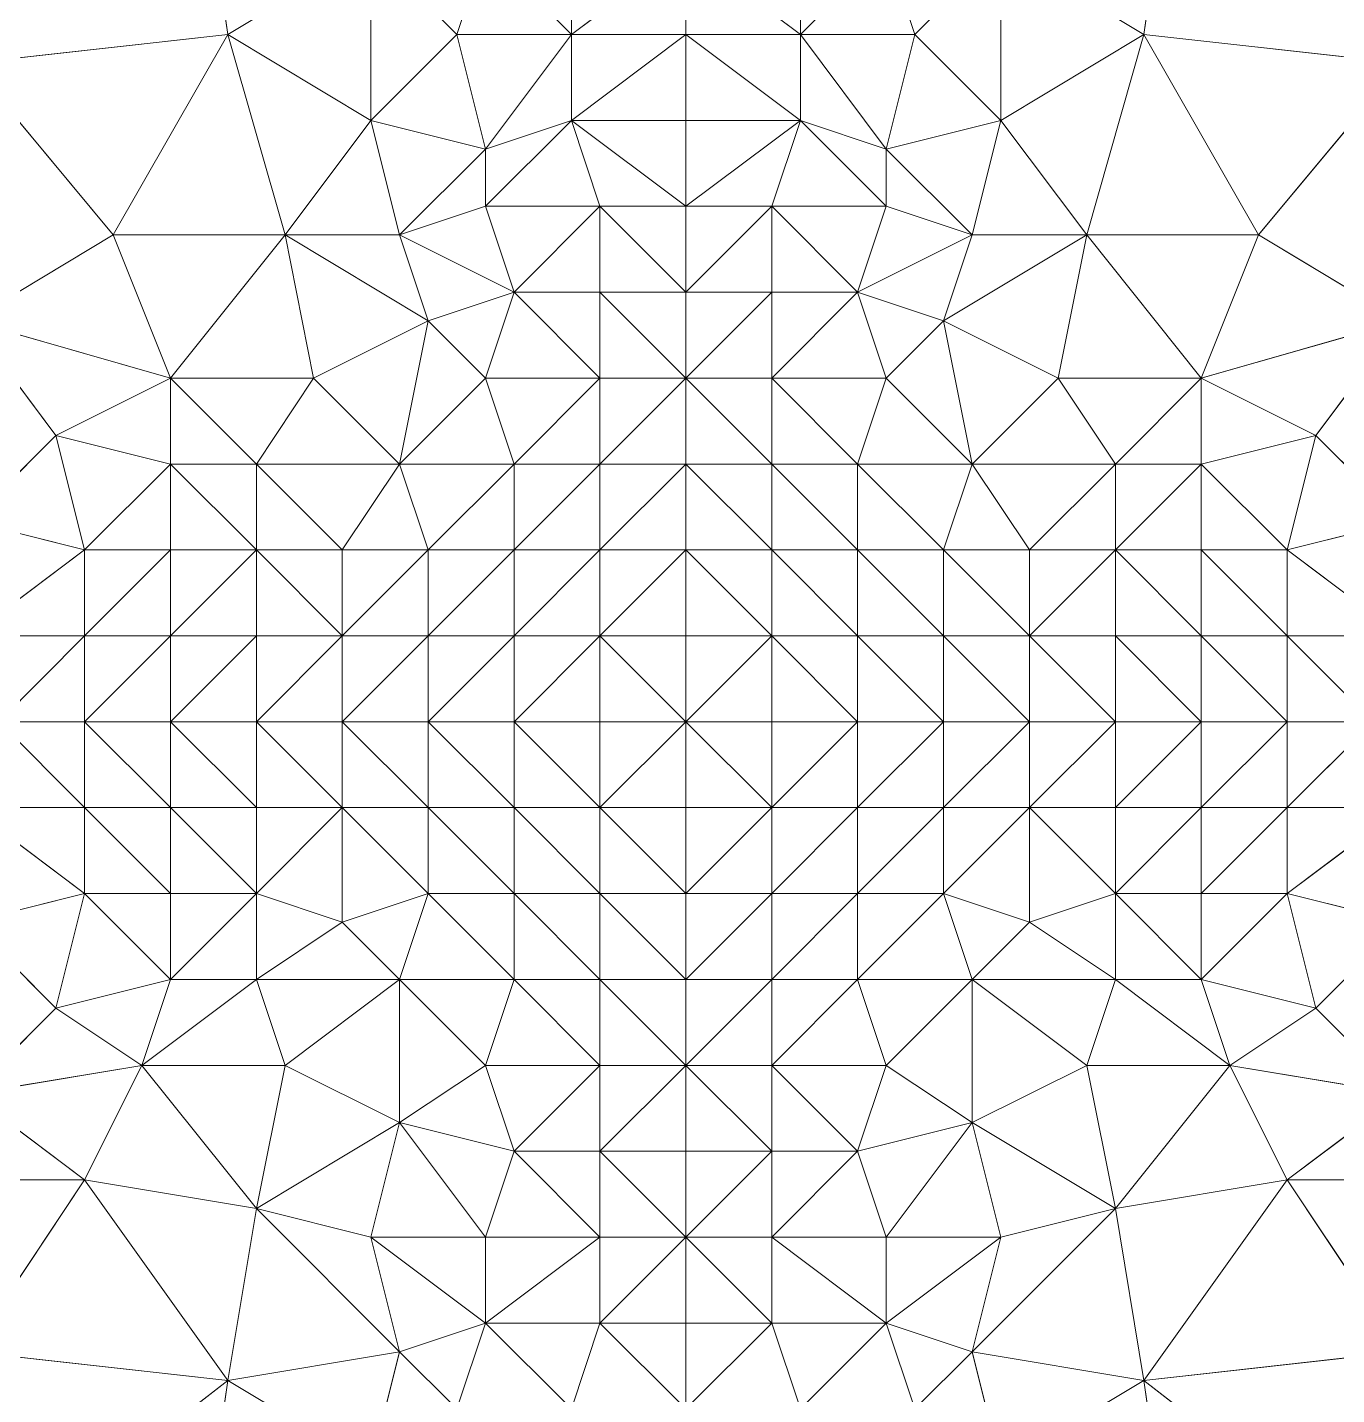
# Model space of a CAD drawing. Header units: metres. Extents: x 0 to 8, y 0 to 4.
# Drawn here: x 1.27 to 1.7273, y 1.765 to 2.2425 of the extents above; entities that cross this region are included whole.
import ezdxf

# ---------------------------------------------------------------- set-up
doc = ezdxf.new("R2010")
doc.units = ezdxf.units.M
doc.header["$MEASUREMENT"] = 0
for name, color, linetype, lineweight in [('DL_FE_MESH', 134, 'Continuous', 0), ('DL_FE_MESH_CELLS_2', 132, 'Continuous', 0), ('DL_FE_MESH_CELLS_5', 132, 'Continuous', 0), ('DL_FE_MESH_CELLS_6', 132, 'Continuous', 0), ('DL_FE_MESH_CELLS_7', 132, 'Continuous', 0), ('DL_TOPOLOGY', 7, 'Continuous', 0)]:
    doc.layers.add(name, color=color, linetype=linetype, lineweight=lineweight)

msp = doc.modelspace()

# ---------------------------------------------------------------- linework, layer by layer
at = {"layer": 'DL_FE_MESH'}
for p, q in [((1.34, 2.24), (1.33, 2.31)), ((1.67, 2.31), (1.66, 2.24)), ((1.34, 2.24), (1.39, 2.27)), ((1.39, 2.27), (1.39, 2.21)), ((1.42, 2.24), (1.39, 2.27)), ((1.42, 2.24), (1.43, 2.27)), ((1.46, 2.24), (1.43, 2.27)), ((1.46, 2.24), (1.5, 2.27)), ((1.46, 2.27), (1.46, 2.24)), ((1.54, 2.24), (1.5, 2.27)), ((1.54, 2.24), (1.54, 2.27)), ((1.54, 2.24), (1.57, 2.27)), ((1.57, 2.27), (1.58, 2.24)), ((1.61, 2.27), (1.58, 2.24)), ((1.61, 2.21), (1.61, 2.27)), ((1.66, 2.24), (1.61, 2.27)), ((1.25, 2.23), (1.34, 2.24)), ((1.3, 2.17), (1.34, 2.24)), ((1.36, 2.17), (1.34, 2.24)), ((1.39, 2.21), (1.34, 2.24)), ((1.39, 2.21), (1.42, 2.24)), ((1.43, 2.2), (1.42, 2.24)), ((1.42, 2.24), (1.46, 2.24)), ((1.46, 2.24), (1.43, 2.2)), ((1.46, 2.21), (1.5, 2.24)), ((1.5, 2.24), (1.46, 2.24)), ((1.46, 2.24), (1.46, 2.21)), ((1.5, 2.24), (1.54, 2.24)), ((1.54, 2.21), (1.5, 2.24)), ((1.54, 2.21), (1.54, 2.24)), ((1.58, 2.24), (1.54, 2.24)), ((1.54, 2.24), (1.57, 2.2)), ((1.58, 2.24), (1.57, 2.2)), ((1.58, 2.24), (1.61, 2.21)), ((1.66, 2.24), (1.61, 2.21)), ((1.66, 2.24), (1.64, 2.17)), ((1.66, 2.24), (1.75, 2.23)), ((1.66, 2.24), (1.7, 2.17)), ((1.3, 2.17), (1.25, 2.23)), ((1.75, 2.23), (1.7, 2.17)), ((1.36, 2.17), (1.39, 2.21)), ((1.4, 2.17), (1.39, 2.21)), ((1.43, 2.2), (1.39, 2.21)), ((1.43, 2.2), (1.46, 2.21)), ((1.46, 2.21), (1.43, 2.18)), ((1.5, 2.21), (1.46, 2.21)), ((1.46, 2.21), (1.5, 2.18)), ((1.46, 2.21), (1.47, 2.18)), ((1.5, 2.21), (1.54, 2.21)), ((1.54, 2.21), (1.5, 2.18)), ((1.53, 2.18), (1.54, 2.21)), ((1.57, 2.2), (1.54, 2.21)), ((1.54, 2.21), (1.57, 2.18)), ((1.61, 2.21), (1.57, 2.2)), ((1.61, 2.21), (1.6, 2.17)), ((1.61, 2.21), (1.64, 2.17)), ((1.43, 2.2), (1.4, 2.17)), ((1.43, 2.18), (1.43, 2.2)), ((1.57, 2.2), (1.6, 2.17)), ((1.57, 2.2), (1.57, 2.18)), ((1.4, 2.17), (1.43, 2.18)), ((1.44, 2.15), (1.43, 2.18)), ((1.43, 2.18), (1.47, 2.18)), ((1.47, 2.18), (1.44, 2.15)), ((1.5, 2.18), (1.47, 2.18)), ((1.47, 2.18), (1.5, 2.15)), ((1.47, 2.18), (1.47, 2.15)), ((1.5, 2.18), (1.53, 2.18)), ((1.53, 2.18), (1.5, 2.15)), ((1.53, 2.15), (1.53, 2.18)), ((1.57, 2.18), (1.53, 2.18)), ((1.53, 2.18), (1.56, 2.15)), ((1.57, 2.18), (1.56, 2.15)), ((1.6, 2.17), (1.57, 2.18)), ((1.25, 2.14), (1.3, 2.17)), ((1.32, 2.12), (1.3, 2.17)), ((1.3, 2.17), (1.36, 2.17)), ((1.36, 2.17), (1.32, 2.12)), ((1.37, 2.12), (1.36, 2.17)), ((1.36, 2.17), (1.4, 2.17)), ((1.41, 2.14), (1.36, 2.17)), ((1.41, 2.14), (1.4, 2.17)), ((1.44, 2.15), (1.4, 2.17)), ((1.56, 2.15), (1.6, 2.17)), ((1.59, 2.14), (1.64, 2.17)), ((1.6, 2.17), (1.59, 2.14)), ((1.64, 2.17), (1.6, 2.17)), ((1.64, 2.17), (1.63, 2.12)), ((1.7, 2.17), (1.64, 2.17)), ((1.64, 2.17), (1.68, 2.12)), ((1.7, 2.17), (1.68, 2.12)), ((1.7, 2.17), (1.75, 2.14)), ((1.41, 2.14), (1.44, 2.15)), ((1.43, 2.12), (1.44, 2.15)), ((1.44, 2.15), (1.47, 2.15)), ((1.47, 2.12), (1.44, 2.15)), ((1.5, 2.15), (1.47, 2.15)), ((1.47, 2.15), (1.5, 2.12)), ((1.47, 2.15), (1.47, 2.12)), ((1.5, 2.15), (1.53, 2.15)), ((1.53, 2.15), (1.5, 2.12)), ((1.53, 2.12), (1.53, 2.15)), ((1.53, 2.12), (1.56, 2.15)), ((1.56, 2.15), (1.53, 2.15)), ((1.56, 2.15), (1.59, 2.14)), ((1.56, 2.15), (1.57, 2.12)), ((1.28, 2.1), (1.25, 2.14)), ((1.32, 2.12), (1.25, 2.14)), ((1.37, 2.12), (1.41, 2.14)), ((1.41, 2.14), (1.4, 2.09)), ((1.43, 2.12), (1.41, 2.14)), ((1.59, 2.14), (1.57, 2.12)), ((1.59, 2.14), (1.63, 2.12)), ((1.6, 2.09), (1.59, 2.14)), ((1.68, 2.12), (1.75, 2.14)), ((1.75, 2.14), (1.72, 2.1)), ((1.28, 2.1), (1.32, 2.12)), ((1.32, 2.09), (1.32, 2.12)), ((1.32, 2.12), (1.37, 2.12)), ((1.35, 2.09), (1.32, 2.12)), ((1.35, 2.09), (1.37, 2.12)), ((1.4, 2.09), (1.37, 2.12)), ((1.4, 2.09), (1.43, 2.12)), ((1.44, 2.09), (1.43, 2.12)), ((1.43, 2.12), (1.47, 2.12)), ((1.47, 2.12), (1.44, 2.09)), ((1.47, 2.09), (1.5, 2.12)), ((1.5, 2.12), (1.47, 2.12)), ((1.47, 2.12), (1.47, 2.09)), ((1.5, 2.12), (1.53, 2.12)), ((1.53, 2.09), (1.5, 2.12)), ((1.53, 2.09), (1.53, 2.12)), ((1.57, 2.12), (1.53, 2.12)), ((1.53, 2.12), (1.56, 2.09)), ((1.57, 2.12), (1.56, 2.09)), ((1.57, 2.12), (1.6, 2.09)), ((1.63, 2.12), (1.6, 2.09)), ((1.68, 2.12), (1.63, 2.12)), ((1.63, 2.12), (1.65, 2.09)), ((1.68, 2.12), (1.65, 2.09)), ((1.68, 2.12), (1.72, 2.1)), ((1.68, 2.12), (1.68, 2.09)), ((1.25, 2.07), (1.28, 2.1)), ((1.29, 2.06), (1.28, 2.1)), ((1.28, 2.1), (1.32, 2.09)), ((1.72, 2.1), (1.68, 2.09)), ((1.72, 2.1), (1.71, 2.06)), ((1.72, 2.1), (1.75, 2.07)), ((1.32, 2.09), (1.29, 2.06)), ((1.32, 2.06), (1.32, 2.09)), ((1.32, 2.09), (1.35, 2.09)), ((1.35, 2.06), (1.32, 2.09)), ((1.35, 2.06), (1.35, 2.09)), ((1.38, 2.06), (1.35, 2.09)), ((1.4, 2.09), (1.35, 2.09)), ((1.38, 2.06), (1.4, 2.09)), ((1.41, 2.06), (1.4, 2.09)), ((1.4, 2.09), (1.44, 2.09)), ((1.44, 2.09), (1.41, 2.06)), ((1.44, 2.06), (1.44, 2.09)), ((1.44, 2.09), (1.47, 2.09)), ((1.47, 2.09), (1.44, 2.06)), ((1.47, 2.06), (1.5, 2.09)), ((1.5, 2.09), (1.47, 2.09)), ((1.47, 2.09), (1.47, 2.06)), ((1.5, 2.09), (1.53, 2.09)), ((1.53, 2.06), (1.5, 2.09)), ((1.53, 2.06), (1.53, 2.09)), ((1.56, 2.09), (1.53, 2.09)), ((1.53, 2.09), (1.56, 2.06)), ((1.6, 2.09), (1.56, 2.09)), ((1.56, 2.09), (1.59, 2.06)), ((1.56, 2.09), (1.56, 2.06)), ((1.6, 2.09), (1.59, 2.06)), ((1.6, 2.09), (1.65, 2.09)), ((1.6, 2.09), (1.62, 2.06)), ((1.65, 2.09), (1.62, 2.06)), ((1.65, 2.06), (1.68, 2.09)), ((1.68, 2.09), (1.65, 2.09)), ((1.65, 2.09), (1.65, 2.06)), ((1.68, 2.09), (1.71, 2.06)), ((1.68, 2.09), (1.68, 2.06)), ((1.29, 2.06), (1.25, 2.07)), ((1.75, 2.07), (1.71, 2.06)), ((1.29, 2.06), (1.25, 2.03)), ((1.29, 2.03), (1.29, 2.06)), ((1.29, 2.06), (1.32, 2.06)), ((1.32, 2.06), (1.29, 2.03)), ((1.32, 2.03), (1.32, 2.06)), ((1.32, 2.06), (1.35, 2.06)), ((1.35, 2.06), (1.32, 2.03)), ((1.35, 2.03), (1.35, 2.06)), ((1.35, 2.06), (1.38, 2.06)), ((1.38, 2.03), (1.35, 2.06)), ((1.38, 2.03), (1.38, 2.06)), ((1.41, 2.06), (1.38, 2.03)), ((1.41, 2.06), (1.38, 2.06)), ((1.41, 2.03), (1.41, 2.06)), ((1.41, 2.06), (1.44, 2.06)), ((1.44, 2.06), (1.41, 2.03)), ((1.44, 2.03), (1.44, 2.06)), ((1.44, 2.06), (1.47, 2.06)), ((1.47, 2.06), (1.44, 2.03)), ((1.47, 2.03), (1.5, 2.06)), ((1.5, 2.06), (1.47, 2.06)), ((1.47, 2.06), (1.47, 2.03)), ((1.5, 2.06), (1.53, 2.06)), ((1.53, 2.03), (1.5, 2.06)), ((1.53, 2.03), (1.53, 2.06)), ((1.56, 2.06), (1.53, 2.06)), ((1.53, 2.06), (1.56, 2.03)), ((1.59, 2.06), (1.56, 2.06)), ((1.56, 2.06), (1.59, 2.03)), ((1.56, 2.06), (1.56, 2.03)), ((1.62, 2.06), (1.59, 2.06)), ((1.59, 2.06), (1.62, 2.03)), ((1.59, 2.06), (1.59, 2.03)), ((1.62, 2.03), (1.65, 2.06)), ((1.65, 2.06), (1.62, 2.06)), ((1.62, 2.06), (1.62, 2.03)), ((1.68, 2.06), (1.65, 2.06)), ((1.65, 2.06), (1.68, 2.03)), ((1.65, 2.06), (1.65, 2.03)), ((1.71, 2.06), (1.68, 2.06)), ((1.68, 2.06), (1.71, 2.03)), ((1.68, 2.06), (1.68, 2.03)), ((1.71, 2.06), (1.75, 2.03)), ((1.71, 2.06), (1.71, 2.03)), ((1.29, 2.03), (1.25, 2.03)), ((1.29, 2.03), (1.26, 2)), ((1.29, 2), (1.29, 2.03)), ((1.32, 2.03), (1.29, 2)), ((1.32, 2.03), (1.29, 2.03)), ((1.32, 2), (1.32, 2.03)), ((1.35, 2.03), (1.32, 2)), ((1.35, 2.03), (1.32, 2.03)), ((1.35, 2), (1.35, 2.03)), ((1.38, 2.03), (1.35, 2)), ((1.38, 2.03), (1.35, 2.03)), ((1.38, 2), (1.38, 2.03)), ((1.41, 2.03), (1.38, 2)), ((1.41, 2.03), (1.38, 2.03)), ((1.41, 2), (1.41, 2.03)), ((1.44, 2.03), (1.41, 2)), ((1.44, 2.03), (1.41, 2.03)), ((1.44, 2), (1.44, 2.03)), ((1.47, 2.03), (1.44, 2)), ((1.47, 2.03), (1.44, 2.03)), ((1.5, 2.03), (1.47, 2.03)), ((1.47, 2.03), (1.5, 2)), ((1.47, 2.03), (1.47, 2)), ((1.5, 2.03), (1.53, 2.03)), ((1.53, 2.03), (1.5, 2)), ((1.53, 2), (1.53, 2.03)), ((1.53, 2.03), (1.56, 2)), ((1.56, 2.03), (1.53, 2.03)), ((1.56, 2), (1.56, 2.03)), ((1.56, 2.03), (1.59, 2)), ((1.59, 2.03), (1.56, 2.03)), ((1.59, 2), (1.59, 2.03)), ((1.59, 2.03), (1.62, 2)), ((1.62, 2.03), (1.59, 2.03)), ((1.62, 2), (1.62, 2.03)), ((1.62, 2.03), (1.65, 2)), ((1.65, 2.03), (1.62, 2.03)), ((1.65, 2), (1.65, 2.03)), ((1.65, 2.03), (1.68, 2)), ((1.68, 2.03), (1.65, 2.03)), ((1.68, 2), (1.68, 2.03)), ((1.68, 2.03), (1.71, 2)), ((1.71, 2.03), (1.68, 2.03)), ((1.71, 2), (1.71, 2.03)), ((1.74, 2), (1.71, 2.03)), ((1.75, 2.03), (1.71, 2.03)), ((1.26, 2), (1.29, 1.97)), ((1.32, 1.97), (1.29, 2)), ((1.29, 2), (1.29, 1.97)), ((1.35, 1.97), (1.32, 2)), ((1.32, 2), (1.32, 1.97)), ((1.38, 1.97), (1.35, 2)), ((1.35, 2), (1.35, 1.97)), ((1.41, 1.97), (1.38, 2)), ((1.38, 2), (1.38, 1.97)), ((1.44, 1.97), (1.41, 2)), ((1.41, 2), (1.41, 1.97)), ((1.47, 1.97), (1.44, 2)), ((1.44, 2), (1.44, 1.97)), ((1.47, 1.97), (1.5, 2)), ((1.47, 2), (1.47, 1.97)), ((1.53, 1.97), (1.5, 2)), ((1.53, 2), (1.53, 1.97)), ((1.53, 1.97), (1.56, 2)), ((1.56, 2), (1.56, 1.97)), ((1.56, 1.97), (1.59, 2)), ((1.59, 2), (1.59, 1.97)), ((1.59, 1.97), (1.62, 2)), ((1.62, 2), (1.62, 1.97)), ((1.62, 1.97), (1.65, 2)), ((1.65, 2), (1.65, 1.97)), ((1.65, 1.97), (1.68, 2)), ((1.68, 2), (1.68, 1.97)), ((1.68, 1.97), (1.71, 2)), ((1.71, 1.97), (1.74, 2)), ((1.71, 2), (1.71, 1.97)), ((1.25, 1.97), (1.29, 1.97)), ((1.29, 1.94), (1.25, 1.97)), ((1.29, 1.97), (1.32, 1.97)), ((1.29, 1.94), (1.29, 1.97)), ((1.32, 1.94), (1.29, 1.97)), ((1.32, 1.97), (1.35, 1.97)), ((1.32, 1.94), (1.32, 1.97)), ((1.35, 1.94), (1.32, 1.97)), ((1.35, 1.97), (1.38, 1.97)), ((1.35, 1.94), (1.35, 1.97)), ((1.38, 1.97), (1.35, 1.94)), ((1.38, 1.97), (1.41, 1.97)), ((1.38, 1.93), (1.38, 1.97)), ((1.41, 1.94), (1.38, 1.97)), ((1.41, 1.97), (1.44, 1.97)), ((1.41, 1.94), (1.41, 1.97)), ((1.44, 1.94), (1.41, 1.97)), ((1.44, 1.97), (1.47, 1.97)), ((1.44, 1.94), (1.44, 1.97)), ((1.47, 1.94), (1.44, 1.97)), ((1.5, 1.97), (1.47, 1.97)), ((1.47, 1.97), (1.5, 1.94)), ((1.47, 1.97), (1.47, 1.94)), ((1.5, 1.97), (1.53, 1.97)), ((1.53, 1.97), (1.5, 1.94)), ((1.53, 1.97), (1.56, 1.97)), ((1.53, 1.94), (1.53, 1.97)), ((1.53, 1.94), (1.56, 1.97)), ((1.56, 1.97), (1.59, 1.97)), ((1.56, 1.94), (1.59, 1.97)), ((1.56, 1.97), (1.56, 1.94)), ((1.59, 1.97), (1.62, 1.97)), ((1.59, 1.94), (1.62, 1.97)), ((1.59, 1.97), (1.59, 1.94)), ((1.62, 1.97), (1.65, 1.97)), ((1.62, 1.97), (1.65, 1.94)), ((1.62, 1.97), (1.62, 1.93)), ((1.65, 1.97), (1.68, 1.97)), ((1.65, 1.94), (1.68, 1.97)), ((1.65, 1.97), (1.65, 1.94)), ((1.68, 1.97), (1.71, 1.97)), ((1.68, 1.94), (1.71, 1.97)), ((1.68, 1.97), (1.68, 1.94)), ((1.71, 1.97), (1.75, 1.97)), ((1.71, 1.94), (1.75, 1.97)), ((1.71, 1.97), (1.71, 1.94)), ((1.25, 1.93), (1.29, 1.94)), ((1.28, 1.9), (1.29, 1.94)), ((1.29, 1.94), (1.32, 1.94)), ((1.32, 1.91), (1.29, 1.94)), ((1.32, 1.91), (1.32, 1.94)), ((1.32, 1.94), (1.35, 1.94)), ((1.35, 1.94), (1.32, 1.91)), ((1.35, 1.91), (1.35, 1.94)), ((1.35, 1.94), (1.38, 1.93)), ((1.38, 1.93), (1.41, 1.94)), ((1.4, 1.91), (1.41, 1.94)), ((1.41, 1.94), (1.44, 1.94)), ((1.44, 1.91), (1.41, 1.94)), ((1.44, 1.94), (1.44, 1.91)), ((1.47, 1.91), (1.44, 1.94)), ((1.47, 1.94), (1.44, 1.94)), ((1.47, 1.91), (1.47, 1.94)), ((1.5, 1.94), (1.47, 1.94)), ((1.47, 1.94), (1.5, 1.91)), ((1.5, 1.94), (1.53, 1.94)), ((1.53, 1.94), (1.5, 1.91)), ((1.53, 1.91), (1.56, 1.94)), ((1.56, 1.94), (1.53, 1.94)), ((1.53, 1.94), (1.53, 1.91)), ((1.56, 1.91), (1.56, 1.94)), ((1.56, 1.91), (1.59, 1.94)), ((1.59, 1.94), (1.56, 1.94)), ((1.59, 1.94), (1.62, 1.93)), ((1.59, 1.94), (1.6, 1.91)), ((1.65, 1.94), (1.62, 1.93)), ((1.68, 1.94), (1.65, 1.94)), ((1.65, 1.94), (1.68, 1.91)), ((1.65, 1.94), (1.65, 1.91)), ((1.68, 1.91), (1.71, 1.94)), ((1.71, 1.94), (1.68, 1.94)), ((1.68, 1.94), (1.68, 1.91)), ((1.71, 1.94), (1.75, 1.93)), ((1.71, 1.94), (1.72, 1.9)), ((1.28, 1.9), (1.25, 1.93)), ((1.35, 1.91), (1.38, 1.93)), ((1.4, 1.91), (1.38, 1.93)), ((1.62, 1.93), (1.6, 1.91)), ((1.62, 1.93), (1.65, 1.91)), ((1.75, 1.93), (1.72, 1.9)), ((1.28, 1.9), (1.32, 1.91)), ((1.31, 1.88), (1.32, 1.91)), ((1.35, 1.91), (1.31, 1.88)), ((1.32, 1.91), (1.35, 1.91)), ((1.36, 1.88), (1.35, 1.91)), ((1.4, 1.91), (1.35, 1.91)), ((1.36, 1.88), (1.4, 1.91)), ((1.4, 1.91), (1.4, 1.86)), ((1.43, 1.88), (1.4, 1.91)), ((1.4, 1.91), (1.44, 1.91)), ((1.43, 1.88), (1.44, 1.91)), ((1.44, 1.91), (1.47, 1.91)), ((1.47, 1.88), (1.44, 1.91)), ((1.5, 1.91), (1.47, 1.91)), ((1.47, 1.91), (1.5, 1.88)), ((1.47, 1.91), (1.47, 1.88)), ((1.5, 1.91), (1.53, 1.91)), ((1.53, 1.91), (1.5, 1.88)), ((1.53, 1.91), (1.56, 1.91)), ((1.53, 1.88), (1.53, 1.91)), ((1.53, 1.88), (1.56, 1.91)), ((1.6, 1.91), (1.56, 1.91)), ((1.56, 1.91), (1.57, 1.88)), ((1.6, 1.91), (1.57, 1.88)), ((1.6, 1.91), (1.65, 1.91)), ((1.6, 1.91), (1.64, 1.88)), ((1.6, 1.86), (1.6, 1.91)), ((1.65, 1.91), (1.64, 1.88)), ((1.65, 1.91), (1.69, 1.88)), ((1.68, 1.91), (1.65, 1.91)), ((1.72, 1.9), (1.68, 1.91)), ((1.68, 1.91), (1.69, 1.88)), ((1.25, 1.87), (1.28, 1.9)), ((1.31, 1.88), (1.28, 1.9)), ((1.72, 1.9), (1.69, 1.88)), ((1.72, 1.9), (1.75, 1.87)), ((1.31, 1.88), (1.25, 1.87)), ((1.29, 1.84), (1.31, 1.88)), ((1.31, 1.88), (1.36, 1.88)), ((1.35, 1.83), (1.31, 1.88)), ((1.35, 1.83), (1.36, 1.88)), ((1.4, 1.86), (1.36, 1.88)), ((1.4, 1.86), (1.43, 1.88)), ((1.44, 1.85), (1.43, 1.88)), ((1.43, 1.88), (1.47, 1.88)), ((1.47, 1.88), (1.44, 1.85)), ((1.47, 1.85), (1.5, 1.88)), ((1.5, 1.88), (1.47, 1.88)), ((1.47, 1.88), (1.47, 1.85)), ((1.5, 1.88), (1.53, 1.88)), ((1.53, 1.85), (1.5, 1.88)), ((1.53, 1.85), (1.53, 1.88)), ((1.57, 1.88), (1.53, 1.88)), ((1.53, 1.88), (1.56, 1.85)), ((1.57, 1.88), (1.56, 1.85)), ((1.57, 1.88), (1.6, 1.86)), ((1.64, 1.88), (1.6, 1.86)), ((1.69, 1.88), (1.64, 1.88)), ((1.64, 1.88), (1.65, 1.83)), ((1.65, 1.83), (1.69, 1.88)), ((1.69, 1.88), (1.75, 1.87)), ((1.69, 1.88), (1.71, 1.84)), ((1.29, 1.84), (1.25, 1.87)), ((1.75, 1.87), (1.71, 1.84)), ((1.35, 1.83), (1.4, 1.86)), ((1.39, 1.82), (1.4, 1.86)), ((1.43, 1.82), (1.4, 1.86)), ((1.44, 1.85), (1.4, 1.86)), ((1.6, 1.86), (1.56, 1.85)), ((1.57, 1.82), (1.6, 1.86)), ((1.6, 1.86), (1.65, 1.83)), ((1.6, 1.86), (1.61, 1.82)), ((1.43, 1.82), (1.44, 1.85)), ((1.44, 1.85), (1.47, 1.85)), ((1.47, 1.82), (1.44, 1.85)), ((1.5, 1.85), (1.47, 1.85)), ((1.47, 1.85), (1.5, 1.82)), ((1.47, 1.85), (1.47, 1.82)), ((1.5, 1.85), (1.53, 1.85)), ((1.53, 1.85), (1.5, 1.82)), ((1.53, 1.82), (1.53, 1.85)), ((1.53, 1.82), (1.56, 1.85)), ((1.56, 1.85), (1.53, 1.85)), ((1.56, 1.85), (1.57, 1.82)), ((1.29, 1.84), (1.21, 1.84)), ((1.25, 1.78), (1.29, 1.84)), ((1.34, 1.77), (1.29, 1.84)), ((1.35, 1.83), (1.29, 1.84)), ((1.71, 1.84), (1.65, 1.83)), ((1.71, 1.84), (1.66, 1.77)), ((1.71, 1.84), (1.79, 1.84)), ((1.71, 1.84), (1.75, 1.78)), ((1.34, 1.77), (1.35, 1.83)), ((1.35, 1.83), (1.39, 1.82)), ((1.4, 1.78), (1.35, 1.83)), ((1.65, 1.83), (1.6, 1.78)), ((1.65, 1.83), (1.61, 1.82)), ((1.65, 1.83), (1.66, 1.77)), ((1.4, 1.78), (1.39, 1.82)), ((1.39, 1.82), (1.43, 1.82)), ((1.43, 1.79), (1.39, 1.82)), ((1.43, 1.79), (1.43, 1.82)), ((1.43, 1.82), (1.47, 1.82)), ((1.47, 1.82), (1.43, 1.79)), ((1.47, 1.79), (1.5, 1.82)), ((1.5, 1.82), (1.47, 1.82)), ((1.47, 1.82), (1.47, 1.79)), ((1.5, 1.82), (1.53, 1.82)), ((1.53, 1.79), (1.5, 1.82)), ((1.53, 1.79), (1.53, 1.82)), ((1.57, 1.82), (1.53, 1.82)), ((1.53, 1.82), (1.57, 1.79)), ((1.57, 1.79), (1.61, 1.82)), ((1.61, 1.82), (1.57, 1.82)), ((1.57, 1.82), (1.57, 1.79)), ((1.61, 1.82), (1.6, 1.78)), ((1.4, 1.78), (1.43, 1.79)), ((1.42, 1.76), (1.43, 1.79)), ((1.43, 1.79), (1.47, 1.79)), ((1.46, 1.76), (1.43, 1.79)), ((1.47, 1.79), (1.46, 1.76)), ((1.5, 1.79), (1.47, 1.79)), ((1.47, 1.79), (1.5, 1.76)), ((1.5, 1.79), (1.53, 1.79)), ((1.53, 1.79), (1.5, 1.76)), ((1.54, 1.76), (1.53, 1.79)), ((1.57, 1.79), (1.53, 1.79)), ((1.54, 1.76), (1.57, 1.79)), ((1.57, 1.79), (1.6, 1.78)), ((1.57, 1.79), (1.58, 1.76)), ((1.34, 1.77), (1.25, 1.78)), ((1.34, 1.77), (1.4, 1.78)), ((1.4, 1.78), (1.39, 1.74)), ((1.42, 1.76), (1.4, 1.78)), ((1.6, 1.78), (1.58, 1.76)), ((1.61, 1.74), (1.6, 1.78)), ((1.66, 1.77), (1.6, 1.78)), ((1.75, 1.78), (1.66, 1.77)), ((1.34, 1.77), (1.25, 1.7)), ((1.33, 1.7), (1.34, 1.77)), ((1.34, 1.77), (1.39, 1.74)), ((1.66, 1.77), (1.61, 1.74)), ((1.66, 1.77), (1.75, 1.7)), ((1.66, 1.77), (1.67, 1.7))]:
    msp.add_line(p, q, dxfattribs=at)
at = {"layer": 'DL_FE_MESH_CELLS_2'}
for points, invisible_edges in [([(1.53, 1.97), (1.5, 2), (1.5, 1.97)], 2), ([(1.53, 2), (1.5, 2), (1.53, 1.97)], 1), ([(1.56, 2), (1.53, 2), (1.53, 1.97)], 1), ([(1.59, 2), (1.56, 2), (1.56, 1.97)], 1), ([(1.62, 2), (1.59, 2), (1.59, 1.97)], 1), ([(1.65, 2), (1.62, 2), (1.62, 1.97)], 1), ([(1.68, 2), (1.65, 2), (1.65, 1.97)], 1), ([(1.71, 2), (1.68, 2), (1.68, 1.97)], 1), ([(1.71, 1.97), (1.74, 2), (1.71, 2)], 2), ([(1.5, 1.97), (1.5, 1.94), (1.53, 1.97)], 1), ([(1.5, 1.94), (1.5, 1.91), (1.53, 1.94)], 1), ([(1.5, 1.91), (1.5, 1.88), (1.53, 1.91)], 1), ([(1.5, 1.88), (1.5, 1.85), (1.53, 1.85)], 1), ([(1.5, 1.85), (1.5, 1.82), (1.53, 1.85)], 1), ([(1.5, 1.82), (1.5, 1.79), (1.53, 1.79)], 1), ([(1.5, 1.79), (1.5, 1.76), (1.53, 1.79)], 1)]:
    msp.add_3dface(points, dxfattribs=dict(at, invisible_edges=invisible_edges))
for points in [[(1.56, 2), (1.53, 1.97), (1.56, 1.97)], [(1.59, 2), (1.56, 1.97), (1.59, 1.97)], [(1.62, 2), (1.59, 1.97), (1.62, 1.97)], [(1.65, 2), (1.62, 1.97), (1.65, 1.97)], [(1.68, 2), (1.65, 1.97), (1.68, 1.97)], [(1.71, 2), (1.68, 1.97), (1.71, 1.97)], [(1.75, 1.97), (1.74, 2), (1.71, 1.97)], [(1.53, 1.97), (1.5, 1.94), (1.53, 1.94)], [(1.53, 1.94), (1.56, 1.97), (1.53, 1.97)], [(1.56, 1.94), (1.56, 1.97), (1.53, 1.94)], [(1.56, 1.94), (1.59, 1.97), (1.56, 1.97)], [(1.59, 1.94), (1.59, 1.97), (1.56, 1.94)], [(1.59, 1.94), (1.62, 1.97), (1.59, 1.97)], [(1.62, 1.93), (1.62, 1.97), (1.59, 1.94)], [(1.65, 1.94), (1.65, 1.97), (1.62, 1.97)], [(1.65, 1.94), (1.62, 1.97), (1.62, 1.93)], [(1.65, 1.94), (1.68, 1.97), (1.65, 1.97)], [(1.68, 1.94), (1.68, 1.97), (1.65, 1.94)], [(1.68, 1.94), (1.71, 1.97), (1.68, 1.97)], [(1.71, 1.94), (1.71, 1.97), (1.68, 1.94)], [(1.71, 1.94), (1.75, 1.97), (1.71, 1.97)], [(1.75, 1.93), (1.75, 1.97), (1.71, 1.94)], [(1.53, 1.94), (1.5, 1.91), (1.53, 1.91)], [(1.53, 1.91), (1.56, 1.94), (1.53, 1.94)], [(1.56, 1.91), (1.56, 1.94), (1.53, 1.91)], [(1.56, 1.91), (1.59, 1.94), (1.56, 1.94)], [(1.6, 1.91), (1.59, 1.94), (1.56, 1.91)], [(1.62, 1.93), (1.59, 1.94), (1.6, 1.91)], [(1.65, 1.91), (1.65, 1.94), (1.62, 1.93)], [(1.68, 1.91), (1.68, 1.94), (1.65, 1.94)], [(1.68, 1.91), (1.65, 1.94), (1.65, 1.91)], [(1.68, 1.91), (1.71, 1.94), (1.68, 1.94)], [(1.72, 1.9), (1.71, 1.94), (1.68, 1.91)], [(1.75, 1.93), (1.71, 1.94), (1.72, 1.9)], [(1.65, 1.91), (1.62, 1.93), (1.6, 1.91)], [(1.75, 1.87), (1.75, 1.93), (1.72, 1.9)], [(1.53, 1.91), (1.5, 1.88), (1.53, 1.88)], [(1.53, 1.88), (1.56, 1.91), (1.53, 1.91)], [(1.57, 1.88), (1.56, 1.91), (1.53, 1.88)], [(1.6, 1.91), (1.56, 1.91), (1.57, 1.88)], [(1.6, 1.86), (1.6, 1.91), (1.57, 1.88)], [(1.65, 1.91), (1.6, 1.91), (1.64, 1.88)], [(1.64, 1.88), (1.6, 1.91), (1.6, 1.86)], [(1.64, 1.88), (1.69, 1.88), (1.65, 1.91)], [(1.65, 1.91), (1.69, 1.88), (1.68, 1.91)], [(1.72, 1.9), (1.68, 1.91), (1.69, 1.88)], [(1.75, 1.87), (1.72, 1.9), (1.69, 1.88)], [(1.5, 1.88), (1.53, 1.85), (1.53, 1.88)], [(1.56, 1.85), (1.57, 1.88), (1.53, 1.88)], [(1.56, 1.85), (1.53, 1.88), (1.53, 1.85)], [(1.6, 1.86), (1.57, 1.88), (1.56, 1.85)], [(1.6, 1.86), (1.65, 1.83), (1.64, 1.88)], [(1.65, 1.83), (1.69, 1.88), (1.64, 1.88)], [(1.71, 1.84), (1.69, 1.88), (1.65, 1.83)], [(1.75, 1.87), (1.69, 1.88), (1.71, 1.84)], [(1.79, 1.84), (1.75, 1.87), (1.71, 1.84)], [(1.57, 1.82), (1.6, 1.86), (1.56, 1.85)], [(1.61, 1.82), (1.6, 1.86), (1.57, 1.82)], [(1.61, 1.82), (1.65, 1.83), (1.6, 1.86)], [(1.53, 1.85), (1.5, 1.82), (1.53, 1.82)], [(1.53, 1.82), (1.56, 1.85), (1.53, 1.85)], [(1.57, 1.82), (1.56, 1.85), (1.53, 1.82)], [(1.66, 1.77), (1.71, 1.84), (1.65, 1.83)], [(1.66, 1.77), (1.75, 1.78), (1.71, 1.84)], [(1.79, 1.84), (1.71, 1.84), (1.75, 1.78)], [(1.6, 1.78), (1.66, 1.77), (1.65, 1.83)], [(1.6, 1.78), (1.65, 1.83), (1.61, 1.82)], [(1.5, 1.82), (1.53, 1.79), (1.53, 1.82)], [(1.57, 1.79), (1.57, 1.82), (1.53, 1.82)], [(1.57, 1.79), (1.53, 1.82), (1.53, 1.79)], [(1.57, 1.79), (1.61, 1.82), (1.57, 1.82)], [(1.6, 1.78), (1.61, 1.82), (1.57, 1.79)], [(1.53, 1.79), (1.5, 1.76), (1.54, 1.76)], [(1.54, 1.76), (1.57, 1.79), (1.53, 1.79)], [(1.58, 1.76), (1.57, 1.79), (1.54, 1.76)], [(1.6, 1.78), (1.57, 1.79), (1.58, 1.76)], [(1.61, 1.74), (1.6, 1.78), (1.58, 1.76)], [(1.66, 1.77), (1.6, 1.78), (1.61, 1.74)], [(1.75, 1.7), (1.75, 1.78), (1.66, 1.77)], [(1.61, 1.74), (1.67, 1.7), (1.66, 1.77)], [(1.75, 1.7), (1.66, 1.77), (1.67, 1.7)]]:
    msp.add_3dface(points, dxfattribs=at)
at = {"layer": 'DL_FE_MESH_CELLS_5'}
for points in [[(1.61, 2.27), (1.66, 2.24), (1.67, 2.31)], [(1.75, 2.23), (1.67, 2.31), (1.66, 2.24)], [(1.75, 2.23), (1.75, 2.3), (1.67, 2.31)], [(1.5, 2.27), (1.54, 2.24), (1.54, 2.27)], [(1.54, 2.24), (1.57, 2.27), (1.54, 2.27)], [(1.58, 2.24), (1.57, 2.27), (1.54, 2.24)], [(1.61, 2.27), (1.57, 2.27), (1.58, 2.24)], [(1.61, 2.21), (1.61, 2.27), (1.58, 2.24)], [(1.66, 2.24), (1.61, 2.27), (1.61, 2.21)], [(1.5, 2.24), (1.54, 2.21), (1.54, 2.24)], [(1.57, 2.2), (1.58, 2.24), (1.54, 2.24)], [(1.57, 2.2), (1.54, 2.24), (1.54, 2.21)], [(1.61, 2.21), (1.58, 2.24), (1.57, 2.2)], [(1.64, 2.17), (1.66, 2.24), (1.61, 2.21)], [(1.64, 2.17), (1.7, 2.17), (1.66, 2.24)], [(1.75, 2.23), (1.66, 2.24), (1.7, 2.17)], [(1.75, 2.14), (1.75, 2.23), (1.7, 2.17)], [(1.54, 2.21), (1.5, 2.18), (1.53, 2.18)], [(1.57, 2.18), (1.54, 2.21), (1.53, 2.18)], [(1.57, 2.18), (1.57, 2.2), (1.54, 2.21)], [(1.6, 2.17), (1.61, 2.21), (1.57, 2.2)], [(1.64, 2.17), (1.61, 2.21), (1.6, 2.17)], [(1.6, 2.17), (1.57, 2.2), (1.57, 2.18)], [(1.53, 2.18), (1.5, 2.15), (1.53, 2.15)], [(1.56, 2.15), (1.57, 2.18), (1.53, 2.18)], [(1.56, 2.15), (1.53, 2.18), (1.53, 2.15)], [(1.56, 2.15), (1.6, 2.17), (1.57, 2.18)], [(1.59, 2.14), (1.6, 2.17), (1.56, 2.15)], [(1.59, 2.14), (1.64, 2.17), (1.6, 2.17)], [(1.63, 2.12), (1.64, 2.17), (1.59, 2.14)], [(1.68, 2.12), (1.64, 2.17), (1.63, 2.12)], [(1.68, 2.12), (1.7, 2.17), (1.64, 2.17)], [(1.75, 2.14), (1.7, 2.17), (1.68, 2.12)], [(1.53, 2.15), (1.5, 2.12), (1.53, 2.12)], [(1.53, 2.12), (1.56, 2.15), (1.53, 2.15)], [(1.57, 2.12), (1.56, 2.15), (1.53, 2.12)], [(1.59, 2.14), (1.56, 2.15), (1.57, 2.12)], [(1.6, 2.09), (1.59, 2.14), (1.57, 2.12)], [(1.63, 2.12), (1.59, 2.14), (1.6, 2.09)], [(1.75, 2.14), (1.68, 2.12), (1.72, 2.1)], [(1.75, 2.07), (1.75, 2.14), (1.72, 2.1)], [(1.5, 2.12), (1.53, 2.09), (1.53, 2.12)], [(1.56, 2.09), (1.57, 2.12), (1.53, 2.12)], [(1.56, 2.09), (1.53, 2.12), (1.53, 2.09)], [(1.6, 2.09), (1.57, 2.12), (1.56, 2.09)], [(1.65, 2.09), (1.63, 2.12), (1.6, 2.09)], [(1.65, 2.09), (1.68, 2.12), (1.63, 2.12)], [(1.65, 2.09), (1.68, 2.09), (1.68, 2.12)], [(1.72, 2.1), (1.68, 2.12), (1.68, 2.09)], [(1.71, 2.06), (1.72, 2.1), (1.68, 2.09)], [(1.75, 2.07), (1.72, 2.1), (1.71, 2.06)], [(1.5, 2.09), (1.53, 2.06), (1.53, 2.09)], [(1.56, 2.06), (1.56, 2.09), (1.53, 2.09)], [(1.56, 2.06), (1.53, 2.09), (1.53, 2.06)], [(1.59, 2.06), (1.6, 2.09), (1.56, 2.09)], [(1.59, 2.06), (1.56, 2.09), (1.56, 2.06)], [(1.62, 2.06), (1.6, 2.09), (1.59, 2.06)], [(1.65, 2.09), (1.6, 2.09), (1.62, 2.06)], [(1.65, 2.06), (1.65, 2.09), (1.62, 2.06)], [(1.65, 2.06), (1.68, 2.09), (1.65, 2.09)], [(1.68, 2.06), (1.68, 2.09), (1.65, 2.06)], [(1.71, 2.06), (1.68, 2.09), (1.68, 2.06)], [(1.75, 2.03), (1.75, 2.07), (1.71, 2.06)], [(1.5, 2.06), (1.53, 2.03), (1.53, 2.06)], [(1.56, 2.03), (1.56, 2.06), (1.53, 2.06)], [(1.56, 2.03), (1.53, 2.06), (1.53, 2.03)], [(1.59, 2.03), (1.59, 2.06), (1.56, 2.06)], [(1.59, 2.03), (1.56, 2.06), (1.56, 2.03)], [(1.62, 2.03), (1.62, 2.06), (1.59, 2.06)], [(1.62, 2.03), (1.59, 2.06), (1.59, 2.03)], [(1.62, 2.03), (1.65, 2.06), (1.62, 2.06)], [(1.65, 2.03), (1.65, 2.06), (1.62, 2.03)], [(1.68, 2.03), (1.68, 2.06), (1.65, 2.06)], [(1.68, 2.03), (1.65, 2.06), (1.65, 2.03)], [(1.71, 2.03), (1.71, 2.06), (1.68, 2.06)], [(1.71, 2.03), (1.68, 2.06), (1.68, 2.03)], [(1.75, 2.03), (1.71, 2.06), (1.71, 2.03)], [(1.53, 2.03), (1.56, 2), (1.56, 2.03)], [(1.56, 2.03), (1.59, 2), (1.59, 2.03)], [(1.59, 2.03), (1.62, 2), (1.62, 2.03)], [(1.62, 2.03), (1.65, 2), (1.65, 2.03)], [(1.65, 2.03), (1.68, 2), (1.68, 2.03)], [(1.68, 2.03), (1.71, 2), (1.71, 2.03)], [(1.71, 2.03), (1.74, 2), (1.75, 2.03)]]:
    msp.add_3dface(points, dxfattribs=at)
for points, invisible_edges in [([(1.5, 2.27), (1.5, 2.24), (1.54, 2.24)], 1), ([(1.5, 2.24), (1.5, 2.21), (1.54, 2.21)], 1), ([(1.5, 2.21), (1.5, 2.18), (1.54, 2.21)], 1), ([(1.5, 2.18), (1.5, 2.15), (1.53, 2.18)], 1), ([(1.5, 2.15), (1.5, 2.12), (1.53, 2.15)], 1), ([(1.5, 2.12), (1.5, 2.09), (1.53, 2.09)], 1), ([(1.5, 2.09), (1.5, 2.06), (1.53, 2.06)], 1), ([(1.5, 2.06), (1.5, 2.03), (1.53, 2.03)], 1), ([(1.53, 2.03), (1.5, 2), (1.53, 2)], 2), ([(1.5, 2.03), (1.5, 2), (1.53, 2.03)], 1), ([(1.53, 2), (1.56, 2), (1.53, 2.03)], 1), ([(1.56, 2), (1.59, 2), (1.56, 2.03)], 1), ([(1.59, 2), (1.62, 2), (1.59, 2.03)], 1), ([(1.62, 2), (1.65, 2), (1.62, 2.03)], 1), ([(1.65, 2), (1.68, 2), (1.65, 2.03)], 1), ([(1.68, 2), (1.71, 2), (1.68, 2.03)], 1), ([(1.71, 2.03), (1.71, 2), (1.74, 2)], 2)]:
    msp.add_3dface(points, dxfattribs=dict(at, invisible_edges=invisible_edges))
at = {"layer": 'DL_FE_MESH_CELLS_6'}
for points in [[(1.33, 2.31), (1.25, 2.23), (1.34, 2.24)], [(1.25, 2.3), (1.25, 2.23), (1.33, 2.31)], [(1.33, 2.31), (1.34, 2.24), (1.39, 2.27)], [(1.34, 2.24), (1.39, 2.21), (1.39, 2.27)], [(1.39, 2.27), (1.39, 2.21), (1.42, 2.24)], [(1.39, 2.27), (1.42, 2.24), (1.43, 2.27)], [(1.43, 2.27), (1.42, 2.24), (1.46, 2.24)], [(1.43, 2.27), (1.46, 2.24), (1.46, 2.27)], [(1.46, 2.24), (1.5, 2.27), (1.46, 2.27)], [(1.25, 2.23), (1.3, 2.17), (1.34, 2.24)], [(1.34, 2.24), (1.3, 2.17), (1.36, 2.17)], [(1.34, 2.24), (1.36, 2.17), (1.39, 2.21)], [(1.39, 2.21), (1.43, 2.2), (1.42, 2.24)], [(1.42, 2.24), (1.43, 2.2), (1.46, 2.24)], [(1.46, 2.24), (1.43, 2.2), (1.46, 2.21)], [(1.46, 2.21), (1.5, 2.24), (1.46, 2.24)], [(1.25, 2.23), (1.25, 2.14), (1.3, 2.17)], [(1.36, 2.17), (1.4, 2.17), (1.39, 2.21)], [(1.39, 2.21), (1.4, 2.17), (1.43, 2.2)], [(1.46, 2.21), (1.43, 2.18), (1.47, 2.18)], [(1.43, 2.2), (1.43, 2.18), (1.46, 2.21)], [(1.5, 2.18), (1.46, 2.21), (1.47, 2.18)], [(1.43, 2.2), (1.4, 2.17), (1.43, 2.18)], [(1.4, 2.17), (1.44, 2.15), (1.43, 2.18)], [(1.43, 2.18), (1.44, 2.15), (1.47, 2.18)], [(1.47, 2.18), (1.44, 2.15), (1.47, 2.15)], [(1.5, 2.15), (1.47, 2.18), (1.47, 2.15)], [(1.3, 2.17), (1.25, 2.14), (1.32, 2.12)], [(1.3, 2.17), (1.32, 2.12), (1.36, 2.17)], [(1.36, 2.17), (1.32, 2.12), (1.37, 2.12)], [(1.41, 2.14), (1.36, 2.17), (1.37, 2.12)], [(1.4, 2.17), (1.36, 2.17), (1.41, 2.14)], [(1.4, 2.17), (1.41, 2.14), (1.44, 2.15)], [(1.41, 2.14), (1.43, 2.12), (1.44, 2.15)], [(1.44, 2.15), (1.43, 2.12), (1.47, 2.12)], [(1.44, 2.15), (1.47, 2.12), (1.47, 2.15)], [(1.5, 2.12), (1.47, 2.15), (1.47, 2.12)], [(1.25, 2.14), (1.25, 2.07), (1.28, 2.1)], [(1.32, 2.12), (1.25, 2.14), (1.28, 2.1)], [(1.37, 2.12), (1.4, 2.09), (1.41, 2.14)], [(1.41, 2.14), (1.4, 2.09), (1.43, 2.12)], [(1.28, 2.1), (1.32, 2.09), (1.32, 2.12)], [(1.35, 2.09), (1.32, 2.12), (1.32, 2.09)], [(1.37, 2.12), (1.32, 2.12), (1.35, 2.09)], [(1.35, 2.09), (1.4, 2.09), (1.37, 2.12)], [(1.4, 2.09), (1.44, 2.09), (1.43, 2.12)], [(1.43, 2.12), (1.44, 2.09), (1.47, 2.12)], [(1.47, 2.12), (1.44, 2.09), (1.47, 2.09)], [(1.47, 2.09), (1.5, 2.12), (1.47, 2.12)], [(1.25, 2.07), (1.29, 2.06), (1.28, 2.1)], [(1.28, 2.1), (1.29, 2.06), (1.32, 2.09)], [(1.32, 2.09), (1.29, 2.06), (1.32, 2.06)], [(1.32, 2.09), (1.32, 2.06), (1.35, 2.06)], [(1.32, 2.09), (1.35, 2.06), (1.35, 2.09)], [(1.35, 2.09), (1.35, 2.06), (1.38, 2.06)], [(1.35, 2.09), (1.38, 2.06), (1.4, 2.09)], [(1.38, 2.06), (1.41, 2.06), (1.4, 2.09)], [(1.4, 2.09), (1.41, 2.06), (1.44, 2.09)], [(1.44, 2.09), (1.41, 2.06), (1.44, 2.06)], [(1.47, 2.09), (1.44, 2.06), (1.47, 2.06)], [(1.44, 2.09), (1.44, 2.06), (1.47, 2.09)], [(1.47, 2.06), (1.5, 2.09), (1.47, 2.09)], [(1.25, 2.07), (1.25, 2.03), (1.29, 2.06)], [(1.29, 2.06), (1.25, 2.03), (1.29, 2.03)], [(1.32, 2.06), (1.29, 2.03), (1.32, 2.03)], [(1.29, 2.06), (1.29, 2.03), (1.32, 2.06)], [(1.35, 2.06), (1.32, 2.03), (1.35, 2.03)], [(1.32, 2.06), (1.32, 2.03), (1.35, 2.06)], [(1.35, 2.06), (1.35, 2.03), (1.38, 2.03)], [(1.35, 2.06), (1.38, 2.03), (1.38, 2.06)], [(1.41, 2.06), (1.38, 2.03), (1.41, 2.03)], [(1.38, 2.06), (1.38, 2.03), (1.41, 2.06)], [(1.44, 2.06), (1.41, 2.03), (1.44, 2.03)], [(1.41, 2.06), (1.41, 2.03), (1.44, 2.06)], [(1.47, 2.06), (1.44, 2.03), (1.47, 2.03)], [(1.44, 2.06), (1.44, 2.03), (1.47, 2.06)], [(1.47, 2.03), (1.5, 2.06), (1.47, 2.06)], [(1.25, 2.03), (1.26, 2), (1.29, 2.03)], [(1.29, 2), (1.32, 2.03), (1.29, 2.03)], [(1.32, 2), (1.35, 2.03), (1.32, 2.03)], [(1.35, 2), (1.38, 2.03), (1.35, 2.03)], [(1.38, 2), (1.41, 2.03), (1.38, 2.03)], [(1.41, 2), (1.44, 2.03), (1.41, 2.03)], [(1.44, 2), (1.47, 2.03), (1.44, 2.03)]]:
    msp.add_3dface(points, dxfattribs=at)
for points, invisible_edges in [([(1.5, 2.24), (1.5, 2.27), (1.46, 2.24)], 1), ([(1.5, 2.21), (1.5, 2.24), (1.46, 2.21)], 1), ([(1.5, 2.18), (1.5, 2.21), (1.46, 2.21)], 1), ([(1.5, 2.15), (1.5, 2.18), (1.47, 2.18)], 1), ([(1.5, 2.12), (1.5, 2.15), (1.47, 2.15)], 1), ([(1.5, 2.09), (1.5, 2.12), (1.47, 2.09)], 1), ([(1.5, 2.06), (1.5, 2.09), (1.47, 2.06)], 1), ([(1.5, 2.03), (1.5, 2.06), (1.47, 2.03)], 1), ([(1.29, 2.03), (1.26, 2), (1.29, 2)], 2), ([(1.29, 2), (1.32, 2), (1.32, 2.03)], 1), ([(1.32, 2), (1.35, 2), (1.35, 2.03)], 1), ([(1.35, 2), (1.38, 2), (1.38, 2.03)], 1), ([(1.38, 2), (1.41, 2), (1.41, 2.03)], 1), ([(1.41, 2), (1.44, 2), (1.44, 2.03)], 1), ([(1.44, 2), (1.47, 2), (1.47, 2.03)], 1), ([(1.5, 2), (1.5, 2.03), (1.47, 2.03)], 1), ([(1.5, 2), (1.47, 2.03), (1.47, 2)], 4)]:
    msp.add_3dface(points, dxfattribs=dict(at, invisible_edges=invisible_edges))
at = {"layer": 'DL_FE_MESH_CELLS_7'}
for points in [[(1.29, 1.97), (1.26, 2), (1.25, 1.97)], [(1.32, 1.97), (1.29, 2), (1.29, 1.97)], [(1.35, 1.97), (1.32, 2), (1.32, 1.97)], [(1.38, 1.97), (1.35, 2), (1.35, 1.97)], [(1.41, 1.97), (1.38, 2), (1.38, 1.97)], [(1.44, 1.97), (1.41, 2), (1.41, 1.97)], [(1.47, 1.97), (1.44, 2), (1.44, 1.97)], [(1.25, 1.97), (1.25, 1.93), (1.29, 1.94)], [(1.25, 1.97), (1.29, 1.94), (1.29, 1.97)], [(1.29, 1.97), (1.29, 1.94), (1.32, 1.94)], [(1.29, 1.97), (1.32, 1.94), (1.32, 1.97)], [(1.32, 1.97), (1.32, 1.94), (1.35, 1.94)], [(1.32, 1.97), (1.35, 1.94), (1.35, 1.97)], [(1.38, 1.97), (1.35, 1.94), (1.38, 1.93)], [(1.35, 1.97), (1.35, 1.94), (1.38, 1.97)], [(1.38, 1.97), (1.38, 1.93), (1.41, 1.94)], [(1.38, 1.97), (1.41, 1.94), (1.41, 1.97)], [(1.41, 1.97), (1.41, 1.94), (1.44, 1.94)], [(1.41, 1.97), (1.44, 1.94), (1.44, 1.97)], [(1.44, 1.97), (1.44, 1.94), (1.47, 1.94)], [(1.44, 1.97), (1.47, 1.94), (1.47, 1.97)], [(1.5, 1.94), (1.47, 1.97), (1.47, 1.94)], [(1.25, 1.93), (1.28, 1.9), (1.29, 1.94)], [(1.29, 1.94), (1.28, 1.9), (1.32, 1.91)], [(1.29, 1.94), (1.32, 1.91), (1.32, 1.94)], [(1.35, 1.94), (1.32, 1.91), (1.35, 1.91)], [(1.32, 1.94), (1.32, 1.91), (1.35, 1.94)], [(1.35, 1.94), (1.35, 1.91), (1.38, 1.93)], [(1.38, 1.93), (1.4, 1.91), (1.41, 1.94)], [(1.41, 1.94), (1.4, 1.91), (1.44, 1.91)], [(1.41, 1.94), (1.44, 1.91), (1.44, 1.94)], [(1.44, 1.94), (1.44, 1.91), (1.47, 1.91)], [(1.44, 1.94), (1.47, 1.91), (1.47, 1.94)], [(1.5, 1.91), (1.47, 1.94), (1.47, 1.91)], [(1.25, 1.93), (1.25, 1.87), (1.28, 1.9)], [(1.35, 1.91), (1.4, 1.91), (1.38, 1.93)], [(1.28, 1.9), (1.31, 1.88), (1.32, 1.91)], [(1.35, 1.91), (1.31, 1.88), (1.36, 1.88)], [(1.32, 1.91), (1.31, 1.88), (1.35, 1.91)], [(1.35, 1.91), (1.36, 1.88), (1.4, 1.91)], [(1.36, 1.88), (1.4, 1.86), (1.4, 1.91)], [(1.4, 1.91), (1.4, 1.86), (1.43, 1.88)], [(1.4, 1.91), (1.43, 1.88), (1.44, 1.91)], [(1.44, 1.91), (1.43, 1.88), (1.47, 1.88)], [(1.44, 1.91), (1.47, 1.88), (1.47, 1.91)], [(1.5, 1.88), (1.47, 1.91), (1.47, 1.88)], [(1.28, 1.9), (1.25, 1.87), (1.31, 1.88)], [(1.31, 1.88), (1.25, 1.87), (1.29, 1.84)], [(1.31, 1.88), (1.29, 1.84), (1.35, 1.83)], [(1.31, 1.88), (1.35, 1.83), (1.36, 1.88)], [(1.4, 1.86), (1.36, 1.88), (1.35, 1.83)], [(1.4, 1.86), (1.44, 1.85), (1.43, 1.88)], [(1.43, 1.88), (1.44, 1.85), (1.47, 1.88)], [(1.47, 1.88), (1.44, 1.85), (1.47, 1.85)], [(1.47, 1.85), (1.5, 1.88), (1.47, 1.88)], [(1.21, 1.84), (1.29, 1.84), (1.25, 1.87)], [(1.4, 1.86), (1.35, 1.83), (1.39, 1.82)], [(1.4, 1.86), (1.39, 1.82), (1.43, 1.82)], [(1.4, 1.86), (1.43, 1.82), (1.44, 1.85)], [(1.44, 1.85), (1.43, 1.82), (1.47, 1.82)], [(1.44, 1.85), (1.47, 1.82), (1.47, 1.85)], [(1.5, 1.82), (1.47, 1.85), (1.47, 1.82)], [(1.21, 1.84), (1.25, 1.78), (1.29, 1.84)], [(1.29, 1.84), (1.25, 1.78), (1.34, 1.77)], [(1.29, 1.84), (1.34, 1.77), (1.35, 1.83)], [(1.35, 1.83), (1.34, 1.77), (1.4, 1.78)], [(1.35, 1.83), (1.4, 1.78), (1.39, 1.82)], [(1.39, 1.82), (1.4, 1.78), (1.43, 1.79)], [(1.39, 1.82), (1.43, 1.79), (1.43, 1.82)], [(1.47, 1.82), (1.43, 1.79), (1.47, 1.79)], [(1.43, 1.82), (1.43, 1.79), (1.47, 1.82)], [(1.47, 1.79), (1.5, 1.82), (1.47, 1.82)], [(1.4, 1.78), (1.42, 1.76), (1.43, 1.79)], [(1.43, 1.79), (1.42, 1.76), (1.46, 1.76)], [(1.43, 1.79), (1.46, 1.76), (1.47, 1.79)], [(1.5, 1.76), (1.47, 1.79), (1.46, 1.76)], [(1.25, 1.78), (1.25, 1.7), (1.34, 1.77)], [(1.34, 1.77), (1.39, 1.74), (1.4, 1.78)], [(1.4, 1.78), (1.39, 1.74), (1.42, 1.76)], [(1.34, 1.77), (1.25, 1.7), (1.33, 1.7)], [(1.39, 1.74), (1.34, 1.77), (1.33, 1.7)]]:
    msp.add_3dface(points, dxfattribs=at)
for points, invisible_edges in [([(1.29, 1.97), (1.29, 2), (1.26, 2)], 2), ([(1.32, 2), (1.29, 2), (1.32, 1.97)], 1), ([(1.35, 2), (1.32, 2), (1.35, 1.97)], 1), ([(1.38, 2), (1.35, 2), (1.38, 1.97)], 1), ([(1.41, 2), (1.38, 2), (1.41, 1.97)], 1), ([(1.44, 2), (1.41, 2), (1.44, 1.97)], 1), ([(1.47, 2), (1.44, 2), (1.47, 1.97)], 1), ([(1.47, 1.97), (1.5, 2), (1.47, 2)], 2), ([(1.5, 1.97), (1.5, 2), (1.47, 1.97)], 1), ([(1.5, 1.94), (1.5, 1.97), (1.47, 1.97)], 1), ([(1.5, 1.91), (1.5, 1.94), (1.47, 1.94)], 1), ([(1.5, 1.88), (1.5, 1.91), (1.47, 1.91)], 1), ([(1.5, 1.85), (1.5, 1.88), (1.47, 1.85)], 1), ([(1.5, 1.82), (1.5, 1.85), (1.47, 1.85)], 1), ([(1.5, 1.79), (1.5, 1.82), (1.47, 1.79)], 1), ([(1.5, 1.76), (1.5, 1.79), (1.47, 1.79)], 1)]:
    msp.add_3dface(points, dxfattribs=dict(at, invisible_edges=invisible_edges))
at = {"layer": 'DL_TOPOLOGY'}
for p, q in [((1.5, 4), (1.5, 2)), ((1, 2), (1.5, 2)), ((1.5, 2), (2, 2)), ((1.5, 2), (1.5, 1))]:
    msp.add_line(p, q, dxfattribs=at)

doc.saveas('drawing.dxf')
